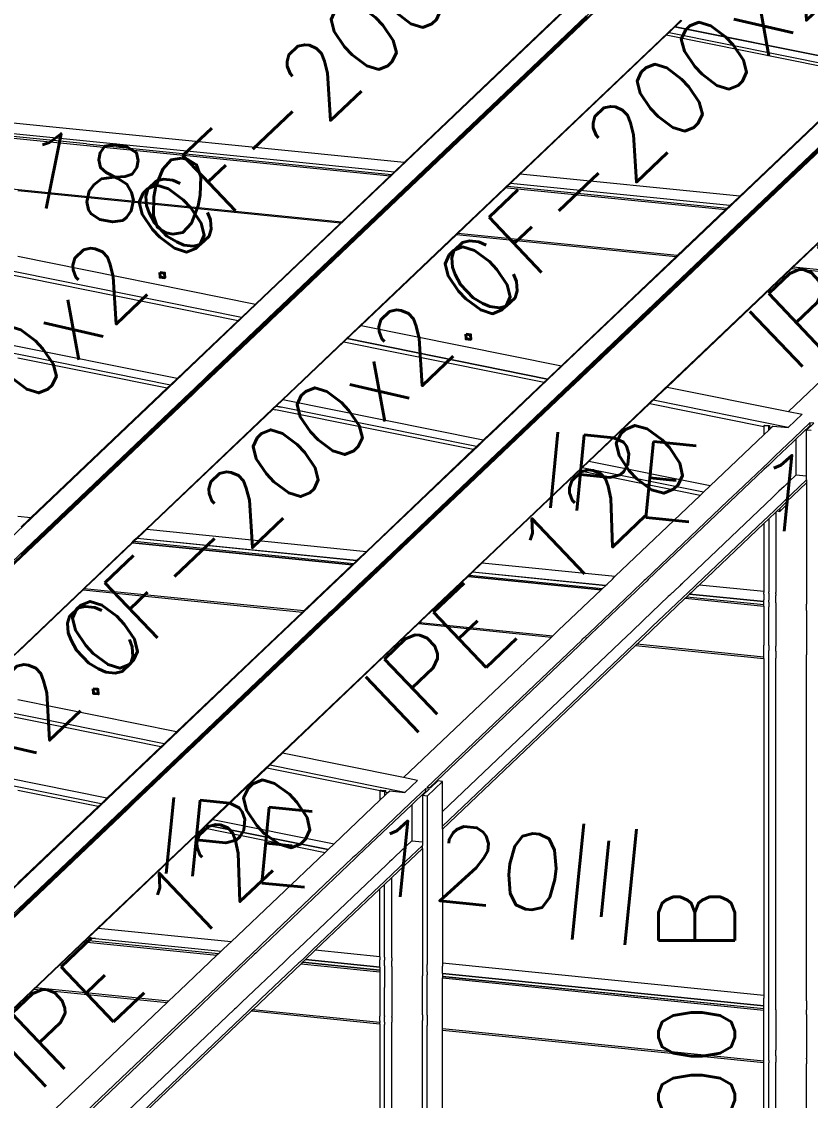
# Model space of a CAD drawing. Header units: millimetres. Extents: x 0 to 42, y 0 to 29.7.
# Drawn here: x 24.878 to 26.464, y 13.043 to 15.212 of the extents above; entities that cross this region are included whole.
import ezdxf
from ezdxf.enums import TextEntityAlignment as Align

# ---------------------------------------------------------------- set-up
doc = ezdxf.new("R2010")
doc.units = ezdxf.units.MM
doc.layers.add('BARRAS_DE_ACERO', color=7, linetype='Continuous', lineweight=9)
doc.layers.add('REFERENCIA_DE_LAS_BARRAS', color=2, linetype='Continuous', lineweight=9)
doc.styles.add('CYPETXT', font='romans__.ttf', dxfattribs={"height": 0.2})

msp = doc.modelspace()

# ---------------------------------------------------------------- linework, layer by layer
at = {"layer": 'BARRAS_DE_ACERO'}
for p, q in [((25.69976, 14.9236), (26.04029, 15.24747)), ((25.34969, 14.64373), (25.96843, 15.23219)), ((26.03009, 15.23303), (25.54831, 14.77482)), ((25.64798, 14.9288), (25.96772, 15.2329)), ((25.25129, 14.49914), (26.01318, 15.22374)), ((26.01616, 15.22213), (25.36967, 14.60728)), ((26.17708, 15.18919), (26.19186, 15.20325)), ((26.20374, 15.21455), (26.19186, 15.20325)), ((26.20488, 15.21432), (26.193, 15.20302)), ((26.19336, 15.20295), (26.20525, 15.21425)), ((25.75321, 14.78606), (26.17708, 15.18919)), ((26.17773, 15.1885), (25.88015, 14.90549)), ((26.17377, 15.18432), (26.17992, 15.19017)), ((26.17773, 15.1885), (26.17956, 15.19024)), ((26.17956, 15.19024), (26.19145, 15.20155)), ((26.17992, 15.19017), (26.19179, 15.20146)), ((26.17992, 15.19017), (26.58269, 15.10905)), ((26.19145, 15.20155), (26.193, 15.20302)), ((26.19179, 15.20146), (26.19182, 15.20148)), ((26.19179, 15.20146), (26.59456, 15.12034)), ((26.19336, 15.20295), (26.19182, 15.20148)), ((26.59458, 15.12036), (26.19182, 15.20148)), ((25.98301, 14.48375), (26.63037, 15.09943)), ((26.63246, 15.09901), (26.01323, 14.51008)), ((26.58383, 15.10822), (26.19591, 14.73927)), ((26.63451, 15.0986), (26.25398, 14.73671)), ((26.29704, 14.83685), (26.58313, 15.10894)), ((26.57654, 15.1032), (26.32201, 14.86113)), ((26.63621, 15.09826), (26.35523, 14.83102)), ((26.42592, 14.7166), (26.79384, 15.06651)), ((24.86112, 14.98703), (25.38415, 14.93451)), ((24.84814, 14.97908), (25.61892, 14.9017)), ((25.00821, 14.96626), (24.86112, 14.98102)), ((25.00821, 14.96626), (25.62187, 14.90465)), ((25.69976, 14.9236), (25.25307, 14.49878)), ((25.49345, 14.78183), (25.64798, 14.9288)), ((25.88015, 14.90549), (25.40442, 14.45303)), ((25.75484, 14.7859), (25.85197, 14.87828)), ((25.85473, 14.878), (26.29345, 14.83397)), ((25.85506, 14.88122), (25.86076, 14.88664)), ((25.85506, 14.88122), (26.29653, 14.8369)), ((24.85123, 14.87664), (25.52177, 14.8093)), ((25.51917, 14.80683), (24.87015, 14.87199)), ((26.32201, 14.86113), (26.30223, 14.84232)), ((24.10654, 14.85405), (25.31328, 14.611)), ((25.94238, 14.49954), (26.29704, 14.83685)), ((26.29345, 14.83397), (26.29653, 14.8369)), ((26.29345, 14.83397), (26.19629, 14.74157)), ((26.52922, 14.81354), (26.42639, 14.71574)), ((25.51917, 14.80683), (25.34803, 14.64406)), ((25.51917, 14.80683), (25.52177, 14.8093)), ((26.42937, 14.71817), (26.52651, 14.81056)), ((25.49345, 14.78183), (25.19094, 14.49413)), ((25.39983, 14.63362), (25.54831, 14.77482)), ((25.40163, 14.45169), (25.75321, 14.78606)), ((24.87015, 14.74031), (25.34803, 14.64406)), ((26.11012, 14.65768), (26.19591, 14.73927)), ((26.25051, 14.7334), (26.16531, 14.65237)), ((26.42574, 14.71643), (26.13983, 14.44452)), ((26.42639, 14.71574), (26.14097, 14.44429)), ((26.42592, 14.7166), (26.42574, 14.71643)), ((26.42677, 14.7157), (26.42937, 14.71817)), ((26.69416, 14.68885), (26.42004, 14.42814)), ((25.19048, 14.49422), (24.31916, 14.66972)), ((25.34969, 14.64373), (25.17227, 14.47499)), ((25.31991, 14.61731), (25.34803, 14.64406)), ((25.937, 14.49303), (26.11012, 14.65768)), ((25.38688, 14.6213), (25.37832, 14.61316)), ((25.38005, 14.61281), (25.40157, 14.63327)), ((25.39983, 14.63362), (25.38688, 14.6213)), ((25.19048, 14.49422), (25.31328, 14.611)), ((25.24229, 14.48379), (25.37171, 14.60687)), ((25.24402, 14.48344), (25.37344, 14.60652)), ((25.25514, 14.49836), (25.36967, 14.60728)), ((25.37528, 14.61027), (25.37171, 14.60687)), ((25.38005, 14.61281), (25.37344, 14.60652)), ((25.37832, 14.61316), (25.37528, 14.61027)), ((25.53252, 14.57448), (25.52589, 14.56817)), ((25.93531, 14.49335), (25.53252, 14.57448)), ((24.7294, 14.57184), (25.17725, 14.48164)), ((25.52589, 14.56817), (25.4031, 14.45139)), ((25.8667, 14.37518), (26.00998, 14.51145)), ((26.00918, 14.50623), (26.01323, 14.51008)), ((25.19048, 14.49422), (25.17725, 14.48164)), ((25.17771, 14.48155), (25.19094, 14.49413)), ((25.22316, 14.47239), (25.25129, 14.49914)), ((25.23983, 14.48618), (25.25307, 14.49878)), ((25.25514, 14.49836), (25.24189, 14.48577)), ((25.93627, 14.49234), (25.82245, 14.38409)), ((26.00918, 14.50623), (25.87056, 14.3744)), ((25.93532, 14.49336), (25.93531, 14.49335)), ((25.93559, 14.49307), (25.93579, 14.49327)), ((25.93579, 14.49327), (25.9358, 14.49327)), ((25.93581, 14.49327), (25.9358, 14.49327)), ((25.93581, 14.49327), (25.94238, 14.49954)), ((25.93627, 14.49234), (25.937, 14.49303)), ((25.21653, 14.46608), (24.84409, 14.11187)), ((25.17106, 14.47523), (24.89138, 14.20923)), ((24.89656, 14.21469), (25.17061, 14.47532)), ((24.89839, 14.21451), (25.17226, 14.47498)), ((25.22169, 14.46893), (24.94316, 14.20404)), ((25.22149, 14.46636), (24.94543, 14.20381)), ((25.17771, 14.48155), (25.17106, 14.47523)), ((25.17227, 14.47499), (25.17226, 14.47498)), ((25.22316, 14.47239), (25.21653, 14.46608)), ((25.22169, 14.46893), (25.23983, 14.48618)), ((25.22906, 14.4712), (25.22242, 14.4649)), ((25.24025, 14.4842), (25.22701, 14.47162)), ((25.22906, 14.4712), (25.24229, 14.48379)), ((25.24025, 14.4842), (25.24189, 14.48577)), ((25.92868, 14.48705), (25.82077, 14.38442)), ((25.85944, 14.35949), (25.98221, 14.47626)), ((25.86847, 14.37482), (25.98301, 14.48375)), ((26.17608, 14.47728), (26.14795, 14.45053)), ((25.22242, 14.4649), (24.94767, 14.20359)), ((24.95524, 14.2088), (25.22342, 14.46385)), ((25.38234, 14.43334), (25.40163, 14.45169)), ((25.40277, 14.45146), (25.38953, 14.43887)), ((25.40277, 14.45146), (25.40442, 14.45303)), ((25.80588, 14.37026), (25.4031, 14.45139)), ((25.80589, 14.37027), (25.4031, 14.45139)), ((26.13983, 14.44452), (26.01704, 14.32774)), ((26.14097, 14.44429), (26.01818, 14.32751)), ((26.14132, 14.44422), (26.01853, 14.32744)), ((26.14795, 14.45053), (26.14132, 14.44422)), ((26.14132, 14.44422), (26.37073, 14.39801)), ((25.38234, 14.43334), (25.12801, 14.19145)), ((25.38253, 14.43222), (25.12924, 14.19133)), ((25.38309, 14.43235), (25.12963, 14.19129)), ((25.38953, 14.43887), (25.38253, 14.43222)), ((25.38325, 14.43251), (25.38309, 14.43235)), ((25.78602, 14.35137), (25.38839, 14.43146)), ((25.79264, 14.35767), (25.38987, 14.4388)), ((25.79265, 14.35768), (25.39984, 14.4368)), ((26.41967, 14.3958), (26.44779, 14.42255)), ((26.42004, 14.42814), (26.44779, 14.42255)), ((26.46324, 14.40523), (26.43094, 14.3745)), ((26.45632, 14.39066), (26.47085, 14.40447)), ((25.82245, 14.38409), (25.80921, 14.3715)), ((26.37073, 14.38124), (26.2625, 14.2783)), ((26.37212, 14.40057), (26.37073, 14.39925)), ((26.37073, 14.39925), (26.37073, 14.39801)), ((26.38024, 14.3983), (26.37073, 14.39925)), ((26.37073, 14.39801), (26.37073, 14.38124)), ((26.38024, 14.39029), (26.37073, 14.38124)), ((26.37212, 14.40057), (26.38163, 14.39962)), ((26.38163, 14.39962), (26.38024, 14.3983)), ((26.38024, 14.39029), (26.38024, 14.3983)), ((26.38024, 14.39029), (26.38528, 14.39508)), ((26.38163, 14.39962), (26.38163, 14.39582)), ((26.38163, 14.39582), (26.38528, 14.39508)), ((26.38925, 14.39886), (26.38528, 14.39508)), ((26.46324, 14.39924), (26.4349, 14.37229)), ((26.46583, 14.38971), (26.45632, 14.39066)), ((26.45632, 14.2978), (26.45632, 14.39066)), ((25.85523, 14.36223), (25.62337, 14.14171)), ((25.79264, 14.35767), (25.78602, 14.35137)), ((25.79291, 14.35739), (25.78648, 14.35128)), ((25.79432, 14.35734), (25.7877, 14.35103)), ((25.79265, 14.35768), (25.79264, 14.35767)), ((25.79265, 14.35768), (25.80588, 14.37026)), ((25.79321, 14.35768), (25.80635, 14.37017)), ((25.79432, 14.35734), (25.80756, 14.36993)), ((25.80589, 14.37027), (25.80588, 14.37026)), ((25.80636, 14.37018), (25.80635, 14.37017)), ((25.80636, 14.37018), (25.808, 14.37174)), ((25.80756, 14.36993), (25.80921, 14.3715)), ((25.85568, 14.36025), (25.84314, 14.34833)), ((25.85944, 14.35949), (25.84547, 14.34621)), ((25.85772, 14.35984), (25.85199, 14.35439)), ((25.86847, 14.37482), (25.85523, 14.36223)), ((25.85568, 14.36025), (25.85732, 14.36181)), ((25.87056, 14.3744), (25.85732, 14.36181)), ((25.85772, 14.35984), (25.85936, 14.3614)), ((25.87259, 14.37399), (25.85936, 14.3614)), ((26.39352, 14.33892), (26.43094, 14.3745)), ((26.39476, 14.33411), (26.42863, 14.36633)), ((26.42864, 14.36634), (26.42863, 14.36633)), ((26.42932, 14.36699), (26.42864, 14.36634)), ((26.42932, 14.36699), (26.4349, 14.37229)), ((26.4349, 14.37229), (26.4349, 14.29995)), ((25.78602, 14.35137), (25.5711, 14.14696)), ((25.78648, 14.35128), (25.5716, 14.14691)), ((25.57293, 14.14678), (25.7877, 14.35103)), ((25.83303, 14.34316), (25.62142, 14.14191)), ((25.62977, 14.14107), (25.84547, 14.34621)), ((25.84314, 14.34833), (25.84235, 14.34758)), ((25.84447, 14.34724), (25.85195, 14.35435)), ((25.85199, 14.35439), (25.85195, 14.35435)), ((25.80253, 14.12372), (26.00381, 14.31515)), ((26.00494, 14.31492), (25.80377, 14.1236)), ((26.00529, 14.31485), (25.99866, 14.30854)), ((26.00494, 14.31492), (26.01818, 14.32751)), ((26.01853, 14.32744), (26.00529, 14.31485)), ((26.24926, 14.26571), (26.00529, 14.31485)), ((26.2625, 14.2783), (26.01853, 14.32744)), ((26.38024, 14.3263), (26.31801, 14.26712)), ((26.38024, 14.3203), (26.37073, 14.31126)), ((26.38024, 14.3203), (26.39476, 14.33411)), ((26.13811, 14.09003), (26.37073, 14.31126)), ((26.42208, 14.28776), (26.4349, 14.29995)), ((26.45632, 14.2978), (26.4349, 14.29995)), ((26.45632, 14.29051), (26.45632, 14.2978)), ((26.2625, 14.2783), (26.24926, 14.26571)), ((26.41114, 14.27735), (26.40087, 14.26758)), ((26.42208, 14.28776), (26.41114, 14.27735)), ((26.45632, 14.28453), (26.41629, 14.24645)), ((26.45632, 14.29051), (26.42674, 14.26237)), ((26.45632, 14.29051), (26.45632, 14.28453)), ((26.38763, 14.25499), (26.20691, 14.08312)), ((26.24263, 14.25941), (26.24926, 14.26571)), ((26.29814, 14.24823), (26.31801, 14.26712)), ((26.39117, 14.25835), (26.38763, 14.25499)), ((26.39476, 14.26177), (26.39117, 14.25835)), ((26.39234, 14.22965), (26.42674, 14.26237)), ((26.39476, 14.26177), (26.40087, 14.26758)), ((26.1324, 14.0906), (26.29814, 14.24823)), ((26.40247, 14.22721), (26.4156, 14.2397)), ((26.40315, 14.23396), (26.41629, 14.24645)), ((26.41629, 14.24645), (26.4156, 14.2397)), ((24.87015, 14.21734), (24.89656, 14.21469)), ((24.87685, 14.19594), (24.89087, 14.20928)), ((24.89138, 14.20923), (24.87846, 14.19695)), ((24.89839, 14.21451), (24.88214, 14.19905)), ((24.89087, 14.20928), (24.89656, 14.21469)), ((24.95524, 14.2088), (24.92667, 14.18163)), ((26.37073, 14.20911), (26.23527, 14.08027)), ((26.38024, 14.21217), (26.39476, 14.22598)), ((26.39476, 14.22598), (26.39476, 14.06426)), ((24.78591, 14.10755), (24.88214, 14.19905)), ((24.94316, 14.20404), (24.87669, 14.14082)), ((24.87724, 14.19579), (24.87846, 14.19695)), ((24.92366, 14.18311), (24.94543, 14.20381)), ((24.93527, 14.1918), (24.92483, 14.18187)), ((24.93527, 14.1918), (24.94767, 14.20359)), ((25.12356, 14.18593), (25.10953, 14.17258)), ((25.12395, 14.18589), (25.10992, 14.17254)), ((25.12233, 14.18605), (25.12801, 14.19145)), ((25.12356, 14.18593), (25.12924, 14.19133)), ((25.12395, 14.18589), (25.12963, 14.19129)), ((25.12963, 14.19129), (25.5711, 14.14696)), ((26.24095, 14.0797), (26.37073, 14.20313)), ((26.37073, 14.20313), (26.37073, 14.06667)), ((24.92667, 14.18163), (24.85243, 14.11103)), ((24.92366, 14.18311), (24.87788, 14.13957)), ((24.92483, 14.18187), (24.87905, 14.13833)), ((25.10106, 14.16413), (25.02683, 14.09352)), ((25.10068, 14.16416), (25.07893, 14.14348)), ((25.10073, 14.16421), (25.10068, 14.16416)), ((25.10223, 14.16563), (25.10073, 14.16421)), ((25.10416, 14.16707), (25.10111, 14.16417)), ((25.54258, 14.11984), (25.10111, 14.16417)), ((25.10351, 14.16684), (25.10248, 14.16586)), ((25.10351, 14.16684), (25.10359, 14.16692)), ((25.1036, 14.16693), (25.10359, 14.16692)), ((25.10361, 14.16694), (25.1036, 14.16693)), ((25.10361, 14.16694), (25.10362, 14.16695)), ((25.10362, 14.16695), (25.10363, 14.16696)), ((25.10363, 14.16696), (25.10368, 14.16701)), ((25.10369, 14.16702), (25.10368, 14.16701)), ((25.10369, 14.16702), (25.10377, 14.1671)), ((25.1045, 14.16779), (25.10415, 14.16745)), ((25.1045, 14.16779), (25.10521, 14.16846)), ((25.10521, 14.16846), (25.10953, 14.17258)), ((25.10986, 14.17249), (25.10992, 14.17254)), ((25.55138, 14.12821), (25.10992, 14.17254)), ((25.01542, 14.08437), (25.07801, 14.1439)), ((25.06688, 14.13202), (25.07893, 14.14348)), ((25.62788, 14.14126), (25.51935, 14.03804)), ((25.55138, 14.12821), (25.56542, 14.14156)), ((25.62142, 14.14191), (25.55417, 14.07795)), ((25.55478, 14.12952), (25.57293, 14.14678)), ((25.5716, 14.14691), (25.55574, 14.13183)), ((25.62566, 14.14148), (25.55644, 14.07565)), ((25.56542, 14.14156), (25.5711, 14.14696)), ((24.8483, 14.11144), (24.87787, 14.13956)), ((24.85055, 14.11122), (24.87905, 14.13833)), ((24.87787, 14.13956), (24.87788, 14.13957)), ((25.01605, 14.08368), (25.06688, 14.13202)), ((25.46828, 14.04919), (25.54254, 14.1198)), ((25.55478, 14.12952), (25.4701, 14.04899)), ((25.53709, 14.11409), (25.54304, 14.11975)), ((25.54254, 14.1198), (25.54258, 14.11984)), ((25.54258, 14.11984), (25.54563, 14.12274)), ((25.55183, 14.12811), (25.54304, 14.11975)), ((25.55133, 14.12816), (25.55138, 14.12821)), ((25.55183, 14.12811), (25.55574, 14.13183)), ((25.80253, 14.12372), (25.79686, 14.11832)), ((25.80377, 14.1236), (25.79809, 14.1182)), ((25.80416, 14.12356), (25.79848, 14.11816)), ((25.53709, 14.11409), (25.46942, 14.04974)), ((25.77403, 14.0966), (25.78628, 14.10826)), ((25.77844, 14.09954), (25.77523, 14.09648)), ((25.77844, 14.09954), (25.78401, 14.10481)), ((25.77869, 14.09934), (26.04609, 14.07249)), ((25.78405, 14.10485), (25.78401, 14.10481)), ((25.78751, 14.10814), (25.78405, 14.10485)), ((25.78445, 14.10481), (25.78439, 14.10476)), ((25.78445, 14.10481), (25.78791, 14.1081)), ((26.05183, 14.07796), (25.78445, 14.10481)), ((25.79686, 14.11832), (25.78628, 14.10826)), ((25.79011, 14.11061), (25.78751, 14.10814)), ((25.79848, 14.11816), (25.78791, 14.1081)), ((25.79011, 14.11061), (25.79809, 14.1182)), ((25.00229, 14.07188), (25.00602, 14.07543)), ((25.00602, 14.07543), (25.01542, 14.08437)), ((25.01586, 14.08349), (25.00667, 14.07475)), ((25.00705, 14.07471), (25.01623, 14.08344)), ((25.01605, 14.08368), (25.01586, 14.08349)), ((25.01623, 14.08344), (25.02683, 14.09352)), ((25.51863, 14.04414), (25.55417, 14.07795)), ((25.77403, 14.0966), (25.69972, 14.02594)), ((25.77523, 14.09648), (25.70093, 14.02582)), ((25.7756, 14.0964), (25.70135, 14.02578)), ((25.7756, 14.0964), (25.77564, 14.09644)), ((26.043, 14.06955), (25.7756, 14.0964)), ((26.05178, 14.07791), (26.04609, 14.07249)), ((26.05178, 14.07791), (26.05183, 14.07796)), ((26.05183, 14.07796), (26.05529, 14.08125)), ((26.06587, 14.09131), (26.05529, 14.08125)), ((26.06587, 14.09131), (26.06895, 14.09424)), ((26.06895, 14.09424), (26.07155, 14.09671)), ((26.12673, 14.0852), (26.10694, 14.06638)), ((26.13551, 14.08756), (26.11839, 14.07128)), ((26.12673, 14.0852), (26.12981, 14.08813)), ((26.1324, 14.0906), (26.12981, 14.08813)), ((26.13811, 14.09003), (26.13551, 14.08756)), ((26.20431, 14.08065), (26.20691, 14.08312)), ((26.23527, 14.08027), (26.23267, 14.0778)), ((26.23836, 14.07723), (26.23528, 14.0743)), ((26.23836, 14.07723), (26.24095, 14.0797)), ((24.75992, 13.84138), (25.00229, 14.07188)), ((24.78281, 13.86183), (25.00667, 14.07475)), ((24.87015, 13.94451), (25.00135, 14.06929)), ((25.0039, 14.07172), (25.00135, 14.06929)), ((25.00135, 14.06929), (25.44281, 14.02496)), ((26.03353, 13.99057), (26.10391, 14.0575)), ((26.10959, 14.06291), (26.10391, 14.0575)), ((26.11264, 14.06581), (26.10959, 14.06291)), ((26.11264, 14.06581), (26.11839, 14.07128)), ((26.12831, 14.00836), (26.1784, 14.056)), ((26.18145, 14.0589), (26.1784, 14.056)), ((26.18146, 14.05891), (26.18145, 14.0589)), ((26.1815, 14.05894), (26.18146, 14.05891)), ((26.1815, 14.05894), (26.18185, 14.05927)), ((26.18185, 14.05927), (26.18633, 14.06354)), ((26.1872, 14.06437), (26.18633, 14.06354)), ((26.20982, 14.05605), (26.20677, 14.05315)), ((26.21243, 14.05258), (26.21548, 14.05548)), ((26.21548, 14.05548), (26.22118, 14.0609)), ((26.21548, 14.05548), (26.37073, 14.03989)), ((26.22124, 14.06095), (26.22118, 14.0609)), ((26.2247, 14.06424), (26.22124, 14.06095)), ((26.23528, 14.0743), (26.2247, 14.06424)), ((26.37073, 14.0607), (26.37073, 14.06394)), ((26.37073, 14.0607), (26.37073, 14.04958)), ((26.38024, 14.06299), (26.38024, 14.06572)), ((26.38024, 14.06299), (26.38024, 14.05975)), ((26.38024, 14.05975), (26.38024, 14.04862)), ((26.39476, 14.06153), (26.39476, 14.06426)), ((26.39476, 14.06153), (26.39476, 14.05829)), ((26.39476, 14.04347), (26.39476, 14.05829)), ((26.45632, 14.05535), (26.45632, 14.05211)), ((25.4701, 14.04899), (25.34031, 13.92555)), ((25.39003, 13.9174), (25.51225, 14.03363)), ((25.44537, 14.0274), (25.46828, 14.04919)), ((25.44901, 14.03033), (25.46942, 14.04974)), ((25.49767, 14.02215), (25.51105, 14.03488)), ((25.51863, 14.04414), (25.50805, 14.03408)), ((25.52056, 14.04393), (25.51105, 14.03488)), ((25.51227, 14.03365), (25.51225, 14.03363)), ((25.51995, 14.04095), (25.51227, 14.03365)), ((25.51267, 14.03168), (25.51449, 14.03342)), ((25.51549, 14.03239), (25.51379, 14.03077)), ((25.51935, 14.03804), (25.51451, 14.03343)), ((25.52695, 14.04329), (25.51549, 14.03239)), ((25.52283, 14.04369), (25.51995, 14.04095)), ((26.21239, 14.05254), (26.12756, 13.97186)), ((26.14618, 13.99553), (26.20677, 14.05315)), ((26.21239, 14.05254), (26.21243, 14.05258)), ((26.21239, 14.05254), (26.37073, 14.03664)), ((26.37073, 14.04588), (26.37073, 14.04594)), ((26.37073, 14.03664), (26.37073, 14.03668)), ((26.37073, 14.03664), (26.37073, 13.95856)), ((26.38024, 14.04493), (26.38024, 14.03569)), ((26.39476, 14.03423), (26.39476, 13.95614)), ((26.45632, 14.05211), (26.45632, 14.04098)), ((26.45632, 14.03734), (26.45632, 14.04098)), ((26.45632, 14.03729), (26.45632, 14.03734)), ((26.45632, 14.02809), (26.45632, 14.03729)), ((25.18952, 13.78406), (25.44281, 14.02496)), ((25.49572, 14.02235), (25.23544, 13.77481)), ((25.33946, 13.92614), (25.44901, 14.03033)), ((25.49767, 14.02215), (25.38802, 13.91788)), ((25.3912, 13.91616), (25.5053, 14.02468)), ((25.39219, 13.91512), (25.50719, 14.02449)), ((25.5053, 14.02468), (25.51267, 14.03168)), ((25.50719, 14.02449), (25.51379, 14.03077)), ((25.67682, 14.00416), (25.69972, 14.02594)), ((25.69077, 14.01572), (25.68158, 14.00698)), ((25.70135, 14.02578), (25.69077, 14.01572)), ((26.45632, 14.02805), (26.45632, 14.02809)), ((25.38907, 13.7305), (25.67682, 14.00416)), ((25.68132, 14.00716), (25.40141, 13.74095)), ((25.40214, 13.74122), (25.67588, 14.00156)), ((25.67845, 14.004), (25.67588, 14.00156)), ((25.67588, 14.00156), (25.94327, 13.97471)), ((25.94584, 13.97715), (25.95816, 13.98887)), ((25.95816, 13.98887), (25.96874, 13.99893)), ((26.03353, 13.99057), (26.02471, 13.98219)), ((26.12831, 14.00836), (26.1041, 13.98534)), ((26.13604, 13.98589), (26.14618, 13.99553)), ((25.6461, 13.69208), (25.94327, 13.97471)), ((26.00412, 13.9686), (25.69255, 13.67227)), ((25.94584, 13.97715), (25.94327, 13.97471)), ((26.01901, 13.98276), (26.00982, 13.97402)), ((26.02471, 13.98219), (26.01552, 13.97345)), ((26.08434, 13.96654), (26.09353, 13.97528)), ((26.09353, 13.97528), (26.09354, 13.97529)), ((26.0949, 13.97659), (26.09354, 13.97529)), ((26.10409, 13.98533), (26.0949, 13.97659)), ((26.10409, 13.98533), (26.1041, 13.98534)), ((26.12035, 13.97097), (26.11269, 13.96369)), ((26.11837, 13.96312), (26.12756, 13.97186)), ((26.12035, 13.97097), (26.12188, 13.97243)), ((26.12189, 13.97244), (26.12188, 13.97243)), ((26.12325, 13.97374), (26.12189, 13.97244)), ((26.12325, 13.97374), (26.13245, 13.98248)), ((26.13245, 13.98248), (26.13246, 13.98249)), ((26.13604, 13.98589), (26.13246, 13.98249)), ((25.72419, 13.62402), (26.08121, 13.96356)), ((25.72419, 13.59422), (26.10699, 13.95827)), ((26.11267, 13.9577), (25.72419, 13.58823)), ((26.08434, 13.96654), (26.08121, 13.96356)), ((26.10956, 13.96071), (26.10699, 13.95827)), ((26.11524, 13.96014), (26.11267, 13.9577)), ((26.11267, 13.9577), (26.37073, 13.93179)), ((26.11837, 13.96312), (26.11834, 13.96309)), ((26.37073, 13.95855), (26.37073, 13.95856)), ((26.37073, 13.93449), (26.37073, 13.95855)), ((26.38024, 13.9576), (26.38024, 13.94794)), ((26.38024, 13.93683), (26.38024, 13.94794)), ((26.39476, 13.94648), (26.39476, 13.95614)), ((25.33946, 13.92614), (25.16442, 13.75968)), ((25.16513, 13.75894), (25.34031, 13.92555)), ((26.37073, 13.93179), (26.37073, 13.25438)), ((26.38024, 13.9368), (26.38024, 13.93683)), ((26.38024, 13.93551), (26.38024, 13.9368)), ((26.38024, 13.93354), (26.38024, 13.93551)), ((26.38024, 13.93084), (26.38024, 13.93354)), ((26.38024, 13.25343), (26.38024, 13.93084)), ((26.39476, 13.92938), (26.39476, 13.93208)), ((26.39476, 13.25197), (26.39476, 13.92938)), ((26.45632, 13.92919), (26.45632, 13.93886)), ((26.45632, 13.92916), (26.45632, 13.92919)), ((26.45632, 13.9259), (26.45632, 13.92916)), ((26.45632, 13.9232), (26.45632, 13.9259)), ((25.38802, 13.91788), (25.23721, 13.77445)), ((25.23928, 13.77403), (25.39003, 13.9174)), ((25.39118, 13.91616), (25.24131, 13.77362)), ((25.39219, 13.91512), (25.24304, 13.77327)), ((25.39118, 13.91616), (25.3912, 13.91616)), ((25.16419, 13.75996), (24.7614, 13.84109)), ((25.18952, 13.78406), (24.87015, 13.84839)), ((25.15804, 13.75411), (24.75993, 13.8343)), ((24.82343, 13.38297), (25.23544, 13.77481)), ((25.18952, 13.78406), (25.16419, 13.75996)), ((25.21185, 13.75033), (25.23721, 13.77445)), ((25.21392, 13.74991), (25.23928, 13.77403)), ((25.21595, 13.7495), (25.24131, 13.77362)), ((25.24304, 13.77327), (25.22346, 13.75465)), ((24.77359, 13.38797), (25.15848, 13.75403)), ((25.16513, 13.75894), (24.83306, 13.44312)), ((25.21185, 13.75033), (24.87282, 13.42789)), ((25.15804, 13.75411), (25.0495, 13.65088)), ((25.15804, 13.75411), (25.16419, 13.75996)), ((25.15848, 13.75403), (25.16442, 13.75968)), ((25.22346, 13.75465), (25.21768, 13.74915)), ((25.0902, 13.62989), (25.21595, 13.7495)), ((25.21768, 13.74915), (25.10301, 13.6401)), ((25.3768, 13.71712), (25.40214, 13.74122)), ((25.38108, 13.7229), (25.38907, 13.7305)), ((25.40141, 13.74095), (25.3822, 13.72267)), ((25.6461, 13.69208), (25.40214, 13.74122)), ((25.03759, 13.63956), (24.63481, 13.72069)), ((25.26064, 13.60836), (25.36916, 13.71157)), ((25.26177, 13.60813), (25.37029, 13.71134)), ((25.26213, 13.60806), (25.37065, 13.71127)), ((25.36916, 13.71157), (25.3744, 13.71656)), ((25.37029, 13.71134), (25.37644, 13.71719)), ((25.37065, 13.71127), (25.3768, 13.71712)), ((25.37644, 13.71719), (25.3822, 13.72267)), ((25.67386, 13.68649), (25.6461, 13.69208)), ((25.64852, 13.66239), (25.67386, 13.68649)), ((25.60738, 13.6636), (25.59819, 13.66452)), ((25.59819, 13.66452), (25.59819, 13.64651)), ((25.60097, 13.66716), (25.599, 13.66529)), ((25.60097, 13.66716), (25.61049, 13.66621)), ((25.6077, 13.66357), (25.60738, 13.6636)), ((25.61048, 13.6662), (25.6077, 13.66357)), ((25.61048, 13.6662), (25.61049, 13.66621)), ((25.61048, 13.66298), (25.61048, 13.6662)), ((25.69069, 13.6705), (25.6591, 13.64046)), ((25.66236, 13.63757), (25.6907, 13.66452)), ((25.68378, 13.65593), (25.69831, 13.66974)), ((25.69069, 13.6705), (25.69831, 13.66974)), ((25.6907, 13.66452), (25.69069, 13.6705)), ((25.69825, 13.6717), (25.69255, 13.67227)), ((25.72419, 13.68436), (25.69329, 13.65497)), ((25.72419, 13.62402), (25.72419, 13.68436)), ((25.0495, 13.65088), (25.03759, 13.63956)), ((25.59819, 13.64651), (25.6077, 13.65556)), ((25.61462, 13.66215), (25.6077, 13.65556)), ((25.68378, 13.65593), (25.68378, 13.56307)), ((25.69329, 13.65497), (25.68378, 13.65593)), ((25.69329, 13.65497), (25.69329, 13.3224)), ((25.09119, 13.62885), (24.6669, 13.22532)), ((25.0894, 13.62913), (24.82681, 13.37938)), ((24.82762, 13.38251), (25.08903, 13.63113)), ((25.03759, 13.63956), (25.03145, 13.63373)), ((25.0902, 13.62989), (25.0894, 13.62913)), ((25.09119, 13.62885), (25.10229, 13.63941)), ((25.10229, 13.63941), (25.10301, 13.6401)), ((25.5497, 13.53642), (25.6591, 13.64046)), ((25.56681, 13.54669), (25.66236, 13.63757)), ((25.66236, 13.63757), (25.66236, 13.56522)), ((25.72419, 13.59422), (25.72419, 13.62402)), ((25.2426, 13.5912), (25.26064, 13.60836)), ((25.24987, 13.59681), (25.26177, 13.60813)), ((25.26213, 13.60806), (25.50609, 13.55892)), ((25.24987, 13.59681), (25.01144, 13.37005)), ((25.03161, 13.38883), (25.24408, 13.5909)), ((25.25022, 13.59673), (25.24408, 13.5909)), ((25.24408, 13.5909), (25.48805, 13.54177)), ((25.25022, 13.59673), (25.25023, 13.59674)), ((25.49418, 13.5476), (25.25022, 13.59673)), ((25.72419, 13.58823), (25.72419, 13.59422)), ((25.72419, 13.58823), (25.72419, 13.3193)), ((25.62959, 13.53405), (25.66236, 13.56522)), ((25.68378, 13.55579), (25.6386, 13.51282)), ((25.66236, 13.56522), (25.68378, 13.56307)), ((25.68378, 13.56307), (25.68378, 13.55579)), ((25.68378, 13.5498), (25.68378, 13.55579)), ((25.48805, 13.54177), (25.49418, 13.5476)), ((25.5497, 13.53642), (25.54357, 13.53059)), ((25.5549, 13.53537), (25.54877, 13.52954)), ((25.5549, 13.53537), (25.56681, 13.54669)), ((25.62222, 13.49125), (25.68378, 13.5498)), ((25.62959, 13.53405), (25.62636, 13.53098)), ((25.68378, 13.5498), (25.68378, 13.32335)), ((25.35986, 13.35587), (25.54357, 13.53059)), ((25.36556, 13.3553), (25.54877, 13.52954)), ((25.61155, 13.5169), (25.59819, 13.50419)), ((25.61155, 13.5169), (25.6169, 13.52198)), ((25.61768, 13.52273), (25.6169, 13.52198)), ((25.62222, 13.52704), (25.61768, 13.52273)), ((25.59819, 13.50419), (25.43437, 13.34839)), ((25.62407, 13.499), (25.60611, 13.48192)), ((25.6077, 13.47744), (25.62222, 13.49125)), ((25.62222, 13.32953), (25.62222, 13.49125)), ((25.59819, 13.47439), (25.46272, 13.34554)), ((25.59819, 13.4684), (25.46841, 13.34497)), ((25.59819, 13.47439), (25.60611, 13.48192)), ((25.59819, 13.4684), (25.6077, 13.47744)), ((25.59819, 13.33194), (25.59819, 13.4684)), ((25.6077, 13.33099), (25.6077, 13.47744)), ((25.03, 13.38899), (25.01025, 13.37021)), ((25.02998, 13.38899), (25.01025, 13.37021)), ((25.03161, 13.38883), (25.01185, 13.37003)), ((25.03, 13.38899), (25.02998, 13.38899)), ((25.299, 13.36198), (25.03161, 13.38883)), ((24.67309, 13.04956), (25.01025, 13.37021)), ((25.01144, 13.37005), (24.74694, 13.1185)), ((24.90593, 13.26929), (25.00306, 13.36167)), ((25.27352, 13.33775), (25.00612, 13.36458)), ((25.02663, 13.36854), (25.27922, 13.34317)), ((25.25702, 13.25806), (25.35415, 13.35044)), ((25.3493, 13.33984), (25.3458, 13.33651)), ((25.3493, 13.33984), (25.35985, 13.34987)), ((25.35986, 13.35587), (25.35415, 13.35044)), ((25.36556, 13.3553), (25.35985, 13.34987)), ((25.41462, 13.3296), (25.42866, 13.34296)), ((25.42866, 13.34296), (25.43437, 13.34839)), ((25.44646, 13.33008), (25.45701, 13.34011)), ((25.45216, 13.32951), (25.46271, 13.33954)), ((25.46272, 13.34554), (25.45701, 13.34011)), ((25.46841, 13.34497), (25.46271, 13.33954)), ((25.59819, 13.33194), (25.46841, 13.34497)), ((25.26001, 13.25492), (25.3458, 13.33651)), ((25.27352, 13.33775), (25.27355, 13.33778)), ((25.32098, 13.24055), (25.40583, 13.32124)), ((25.43986, 13.31782), (25.34271, 13.22543)), ((25.35987, 13.24773), (25.43543, 13.31959)), ((25.40583, 13.32124), (25.40889, 13.32416)), ((25.40889, 13.32416), (25.40893, 13.32419)), ((25.40893, 13.32419), (25.41338, 13.32842)), ((25.4146, 13.32958), (25.41338, 13.32842)), ((25.41462, 13.3296), (25.4146, 13.32958)), ((25.43724, 13.32131), (25.43543, 13.31959)), ((25.44646, 13.33008), (25.43724, 13.32131)), ((25.44293, 13.32074), (25.43986, 13.31782)), ((25.43986, 13.31782), (25.59819, 13.30192)), ((25.44296, 13.32077), (25.44293, 13.32074)), ((25.44293, 13.32074), (25.59819, 13.30515)), ((25.44296, 13.32077), (25.44863, 13.32616)), ((25.59819, 13.30518), (25.44296, 13.32077)), ((25.44865, 13.32618), (25.44863, 13.32616)), ((25.44863, 13.32616), (25.59819, 13.31114)), ((25.44865, 13.32618), (25.45216, 13.32951)), ((25.59819, 13.33194), (25.59819, 13.32594)), ((25.6077, 13.33099), (25.6077, 13.32499)), ((25.6077, 13.31604), (25.6077, 13.32499)), ((25.62222, 13.32953), (25.62222, 13.32353)), ((25.62222, 13.31244), (25.62222, 13.32353)), ((25.68378, 13.32335), (25.68378, 13.31735)), ((25.68378, 13.31735), (25.68378, 13.30626)), ((25.69329, 13.3224), (25.69329, 13.3164)), ((25.69329, 13.3053), (25.69329, 13.3164)), ((25.72419, 13.3193), (25.72419, 13.3133)), ((26.37073, 13.25438), (25.72419, 13.3193)), ((25.59819, 13.31114), (25.59819, 13.30518)), ((25.59819, 13.30518), (25.59819, 13.30515)), ((25.6077, 13.3139), (25.6077, 13.31604)), ((25.6077, 13.3139), (25.6077, 13.31022)), ((25.6077, 13.31022), (25.6077, 13.31019)), ((25.6077, 13.31019), (25.6077, 13.27005)), ((25.62222, 13.31244), (25.62222, 13.29951)), ((25.62222, 13.29951), (25.62222, 13.2214)), ((25.68378, 13.30626), (25.68378, 13.30258)), ((25.68378, 13.30258), (25.68378, 13.30255)), ((25.68378, 13.30255), (25.68378, 13.29333)), ((25.69329, 13.30163), (25.69329, 13.3053)), ((25.69329, 13.3016), (25.69329, 13.30163)), ((25.69329, 13.3016), (25.69329, 13.29564)), ((25.69329, 13.29561), (25.69329, 13.29564)), ((25.69329, 13.21426), (25.69329, 13.29561)), ((25.72419, 13.29853), (25.72419, 13.3133)), ((26.37073, 13.23361), (25.72419, 13.29853)), ((25.68378, 13.21521), (25.68378, 13.29333)), ((25.72419, 13.29254), (25.72419, 13.29251)), ((25.72419, 13.21116), (25.72419, 13.28928)), ((24.90331, 13.2668), (24.87015, 13.23526)), ((24.90592, 13.26928), (24.90593, 13.26929)), ((25.17331, 13.24244), (24.90593, 13.26929)), ((25.17331, 13.24244), (25.19617, 13.26418)), ((25.25702, 13.25806), (25.23155, 13.23384)), ((25.26001, 13.25492), (25.23725, 13.23327)), ((25.6077, 13.2132), (25.6077, 13.27005)), ((26.37073, 13.25438), (26.37073, 13.24838)), ((26.38024, 13.24743), (26.38024, 13.25343)), ((26.39476, 13.246), (26.39476, 13.25197)), ((25.17069, 13.23995), (24.91851, 13.00011)), ((24.96636, 12.98162), (25.23155, 13.23384)), ((24.97206, 12.98105), (25.23725, 13.23327)), ((25.17331, 13.24244), (25.17069, 13.23995)), ((25.31177, 13.23179), (25.30868, 13.22885)), ((25.32095, 13.24052), (25.31177, 13.23179)), ((25.32098, 13.24055), (25.32095, 13.24052)), ((25.35987, 13.24773), (25.33441, 13.22351)), ((26.37073, 13.23728), (26.37073, 13.24838)), ((26.37073, 13.23361), (26.37073, 13.23728)), ((26.37073, 13.23358), (26.37073, 13.23361)), ((26.38024, 13.24072), (26.38024, 13.24743)), ((26.38024, 13.23632), (26.38024, 13.24072)), ((26.38024, 13.19249), (26.38024, 13.23632)), ((26.39476, 13.22521), (26.39476, 13.246)), ((26.45632, 13.24305), (26.45632, 13.23982)), ((26.45632, 13.23982), (26.45632, 13.23979)), ((24.998, 12.93337), (25.30606, 13.22636)), ((25.33441, 13.22351), (24.998, 12.90358)), ((24.998, 12.89759), (25.34009, 13.22294)), ((25.30868, 13.22885), (25.30606, 13.22636)), ((25.34271, 13.22543), (25.34009, 13.22294)), ((25.34009, 13.22294), (25.59819, 13.19703)), ((25.59819, 13.22381), (25.59819, 13.21268)), ((25.59819, 13.20303), (25.59819, 13.21268)), ((25.6077, 13.2132), (25.6077, 13.21176)), ((25.6077, 13.21173), (25.6077, 13.21176)), ((25.6077, 13.20208), (25.6077, 13.21173)), ((25.62222, 13.22139), (25.62222, 13.2214)), ((25.62222, 13.22139), (25.62222, 13.21174)), ((25.62222, 13.21027), (25.62222, 13.21174)), ((25.62222, 13.21027), (25.62222, 13.20062)), ((25.69329, 13.21426), (25.69329, 13.20316)), ((25.72419, 13.18714), (25.72419, 13.21116)), ((26.37073, 13.22759), (26.37073, 13.22762)), ((26.37073, 13.14625), (26.37073, 13.22436)), ((26.39476, 13.22521), (26.39476, 13.14384)), ((26.45632, 13.219), (26.45632, 13.22499)), ((26.45632, 13.21577), (26.45632, 13.219)), ((26.45632, 13.21577), (26.45632, 13.13766)), ((25.59819, 13.20303), (25.59819, 13.19978)), ((25.59819, 13.19703), (25.59819, 12.51963)), ((25.6077, 13.20079), (25.6077, 13.20208)), ((25.6077, 13.20079), (25.6077, 13.19608)), ((25.6077, 12.51868), (25.6077, 13.19608)), ((25.62222, 13.19737), (25.62222, 13.20062)), ((25.62222, 13.19462), (25.62222, 13.19737)), ((25.62222, 12.51722), (25.62222, 13.19462)), ((25.68378, 13.19444), (25.68378, 13.20412)), ((25.68378, 13.19119), (25.68378, 13.19444)), ((25.68378, 13.18844), (25.68378, 13.19119)), ((25.68378, 12.51104), (25.68378, 13.18844)), ((25.69329, 13.20316), (25.69329, 13.19349)), ((25.69329, 13.19024), (25.69329, 13.19349)), ((25.69329, 13.18749), (25.69329, 13.19024)), ((25.69329, 12.51009), (25.69329, 13.18749)), ((25.72419, 13.18439), (25.72419, 13.18714)), ((26.37073, 13.12222), (25.72419, 13.18714)), ((26.38024, 13.1342), (26.38024, 13.19249)), ((25.72419, 12.50699), (25.72419, 13.18439)), ((25.72419, 13.18439), (26.37073, 13.11947)), ((26.37073, 13.12547), (26.37073, 13.14625)), ((26.39476, 13.13271), (26.39476, 13.14384)), ((26.37073, 13.12222), (26.37073, 13.12547)), ((26.37073, 13.11947), (26.37073, 13.12222)), ((26.38024, 13.1342), (26.38024, 13.13417)), ((26.38024, 13.12452), (26.38024, 13.13417)), ((26.38024, 13.12323), (26.38024, 13.12452)), ((26.38024, 13.12323), (26.38024, 13.11852)), ((26.39476, 13.13271), (26.39476, 13.11981)), ((26.45632, 13.13766), (26.45632, 13.128)), ((26.45632, 13.12656), (26.45632, 13.128)), ((26.45632, 13.12656), (26.45632, 13.12653)), ((26.45632, 13.12653), (26.45632, 13.11688)), ((26.37073, 12.44207), (26.37073, 13.11947)), ((26.38024, 12.44112), (26.38024, 13.11852)), ((26.39476, 13.11706), (26.39476, 13.11981)), ((26.39476, 12.43966), (26.39476, 13.11706)), ((26.45632, 13.11363), (26.45632, 13.11688)), ((26.45632, 13.11088), (26.45632, 13.11363)), ((26.45632, 12.43348), (26.45632, 13.11088))]:
    msp.add_line(p, q, dxfattribs=at)
for points in [[(25.38415, 14.93451), (25.6277, 14.91005), (25.64747, 14.92885), (25.96112, 15.22715), (24.85755, 15.44943)], [(25.40157, 14.63327), (25.55022, 14.77465), (26.03175, 15.23261)], [(26.57654, 15.1032), (26.17377, 15.18432), (25.88054, 14.90545)], [(26.00998, 14.51145), (26.13559, 14.63091), (26.62859, 15.09978)], [(25.64747, 14.92885), (24.86112, 15.00782), (24.86112, 14.99743)], [(25.62201, 14.90464), (25.61892, 14.9017), (25.52177, 14.8093)], [(25.62187, 14.90465), (25.62201, 14.90464), (25.6277, 14.91005)], [(26.32201, 14.86113), (25.88054, 14.90545), (25.86076, 14.88664)], [(25.85506, 14.88122), (25.85197, 14.87828), (25.85473, 14.878)], [(26.29653, 14.8369), (26.30223, 14.84232), (25.86076, 14.88664)], [(25.31328, 14.611), (25.31991, 14.61731), (24.11319, 14.86037), (24.11318, 14.86036)], [(26.35523, 14.83102), (25.98885, 14.48258), (25.98221, 14.47626)], [(25.75224, 14.78343), (25.56065, 14.60123), (25.96344, 14.5201)], [(26.1937, 14.73911), (26.19629, 14.74157), (25.75484, 14.7859), (25.75224, 14.78343)], [(25.96344, 14.5201), (26.1937, 14.73911), (25.75224, 14.78343)], [(26.25051, 14.7334), (26.2531, 14.73586), (26.25398, 14.73671)], [(26.42677, 14.7157), (26.17608, 14.47728), (26.42004, 14.42814)], [(26.42677, 14.7157), (26.69416, 14.68885), (26.69677, 14.69133), (26.42937, 14.71817)], [(25.87259, 14.37399), (26.01526, 14.50967), (26.16531, 14.65237)], [(25.56065, 14.60123), (25.53252, 14.57448), (25.93532, 14.49336), (25.96344, 14.5201)], [(25.52589, 14.56817), (25.92868, 14.48705), (25.93531, 14.49335)], [(24.87015, 14.53583), (25.17061, 14.47532), (25.17725, 14.48164)], [(25.93558, 14.49307), (25.93558, 14.49307), (25.82124, 14.38433), (25.808, 14.37174)], [(25.22149, 14.46636), (25.22701, 14.47162), (25.227, 14.47162)], [(25.24402, 14.48344), (25.23005, 14.47016), (25.22342, 14.46385)], [(25.4031, 14.45139), (25.38987, 14.4388), (25.39984, 14.4368)], [(26.38925, 14.39886), (26.41967, 14.3958), (26.14795, 14.45053)], [(25.38987, 14.4388), (25.38325, 14.43251), (25.38839, 14.43146)], [(26.47085, 14.40447), (26.46324, 14.40523), (26.46324, 14.39924)], [(25.80589, 14.37027), (25.80753, 14.37183), (25.82077, 14.38442)], [(25.79321, 14.35768), (25.79311, 14.35759), (25.79291, 14.35739)], [(25.8667, 14.37518), (25.85346, 14.36259), (25.83303, 14.34316)], [(25.62566, 14.14148), (25.83583, 14.34138), (25.84235, 14.34758)], [(25.62788, 14.14126), (25.84446, 14.34723), (25.84447, 14.34724)], [(26.39352, 14.33892), (26.39268, 14.33812), (26.38024, 14.3263)], [(26.01704, 14.32774), (26.00429, 14.31561), (26.00381, 14.31515)], [(25.99866, 14.30854), (25.80416, 14.12356), (26.07155, 14.09671)], [(26.07155, 14.09671), (26.24263, 14.25941), (25.99866, 14.30854)], [(26.45632, 14.28453), (26.45632, 14.05808), (26.45632, 14.05535)], [(26.39234, 14.22965), (26.39199, 14.22932), (26.38024, 14.21815)], [(26.39718, 14.22828), (26.40247, 14.22721), (26.40315, 14.23396), (26.39718, 14.22828), (26.39476, 14.22598)], [(26.38024, 14.21815), (26.37865, 14.21664), (26.37073, 14.20911)], [(26.37073, 14.20313), (26.38024, 14.21217), (26.38024, 14.06572)], [(25.12233, 14.18605), (25.10829, 14.1727), (25.10313, 14.16778)], [(25.07801, 14.1439), (25.0995, 14.16433), (25.10313, 14.16778)], [(25.10111, 14.16417), (25.10106, 14.16413), (25.54254, 14.1198)], [(25.10248, 14.16586), (25.10244, 14.16583), (25.10243, 14.16582), (25.10223, 14.16563)], [(25.10415, 14.16745), (25.1038, 14.16711), (25.10377, 14.1671)], [(25.62337, 14.14171), (25.55526, 14.07693), (25.52056, 14.04393)], [(25.52695, 14.04329), (25.62409, 14.13567), (25.62977, 14.14107)], [(25.77869, 14.09934), (25.77564, 14.09644), (26.04304, 14.06959), (26.04609, 14.07249)], [(26.05178, 14.07791), (25.78439, 14.10476), (25.77869, 14.09934)], [(25.55644, 14.07565), (25.52307, 14.04392), (25.52283, 14.04369)], [(26.20431, 14.08065), (26.20123, 14.07772), (26.19066, 14.06766), (26.1872, 14.06437)], [(26.23267, 14.0778), (26.22959, 14.07487), (26.21902, 14.06481), (26.21556, 14.06152), (26.21551, 14.06147), (26.20982, 14.05605)], [(26.24095, 14.0797), (26.37073, 14.06667), (26.37073, 14.06394)], [(25.44281, 14.02496), (25.44537, 14.0274), (25.0039, 14.07172), (25.00705, 14.07471)], [(25.96874, 13.99893), (26.043, 14.06955), (26.04304, 14.06959)], [(26.01901, 13.98276), (26.01902, 13.98277), (26.10694, 14.06638)], [(26.37073, 14.03989), (26.37073, 14.04588), (26.22118, 14.0609)], [(26.22124, 14.06095), (26.37073, 14.04594), (26.37073, 14.04958)], [(25.50805, 14.03408), (25.49885, 14.02533), (25.49572, 14.02235)], [(25.51449, 14.03342), (25.5145, 14.03343), (25.51451, 14.03343)], [(26.21243, 14.05258), (26.37073, 14.03668), (26.37073, 14.03989)], [(26.38024, 14.04493), (26.38024, 14.04498), (26.38024, 14.04862)], [(26.38024, 13.9576), (26.38024, 14.00478), (26.38024, 14.03569)], [(26.39476, 14.04347), (26.39476, 14.03427), (26.39476, 14.03423)], [(25.70093, 14.02582), (25.69056, 14.01596), (25.68132, 14.00716)], [(26.45632, 14.02805), (26.45632, 13.9403), (26.45632, 13.93886)], [(25.68158, 14.00698), (25.67845, 14.004), (25.94584, 13.97715)], [(25.70016, 13.67151), (25.69825, 13.6717), (26.01239, 13.97047)], [(26.00412, 13.9686), (26.00669, 13.97104), (26.00931, 13.97353), (26.00979, 13.97399), (26.00982, 13.97402)], [(26.01239, 13.97047), (26.01549, 13.97342), (26.01552, 13.97345)], [(26.10956, 13.96071), (26.11266, 13.96366), (26.11269, 13.96369)], [(26.37073, 13.93179), (26.37073, 13.93449), (26.11524, 13.96014), (26.11834, 13.96309)], [(26.39476, 13.94648), (26.39476, 13.93534), (26.39476, 13.93208)], [(26.45632, 13.24305), (26.45632, 13.24579), (26.45632, 13.9232)], [(25.0495, 13.65088), (24.64671, 13.73201), (24.63481, 13.72069)], [(25.08903, 13.63113), (25.09925, 13.64085), (25.21392, 13.74991)], [(25.59819, 13.66452), (25.599, 13.66529), (25.37065, 13.71127)], [(25.38108, 13.7229), (25.37531, 13.71742), (25.3744, 13.71656)], [(25.61048, 13.66298), (25.61462, 13.66215), (25.61809, 13.66544), (25.64852, 13.66239), (25.3768, 13.71712)], [(25.72419, 13.68436), (25.71468, 13.68532), (25.70016, 13.67151)], [(24.87015, 13.48033), (25.03145, 13.63373), (24.87015, 13.66622)], [(25.6077, 13.66357), (25.6077, 13.66354), (25.6077, 13.65556)], [(25.59819, 13.64651), (25.50609, 13.55892), (25.49418, 13.5476)], [(25.26213, 13.60806), (25.25023, 13.59674), (25.49418, 13.5476)], [(25.02998, 13.38899), (25.2426, 13.5912), (25.03, 13.38899)], [(25.48805, 13.54177), (25.299, 13.36198), (25.29329, 13.35655)], [(25.62222, 13.52704), (25.62407, 13.5288), (25.62636, 13.53098)], [(25.6386, 13.51282), (25.63617, 13.51051), (25.62407, 13.499)], [(25.00612, 13.36458), (25.00306, 13.36167), (25.27045, 13.33483)], [(25.00612, 13.36458), (25.00617, 13.36463), (25.01183, 13.37001)], [(25.27924, 13.34319), (25.27922, 13.34317), (25.27355, 13.33778), (25.00617, 13.36463)], [(25.02663, 13.36854), (25.27924, 13.34319), (25.28274, 13.34652), (25.29329, 13.35655)], [(25.27352, 13.33775), (25.27045, 13.33483), (25.19617, 13.26418)], [(25.59819, 13.31114), (25.59819, 13.31117), (25.44865, 13.32618)], [(25.59819, 13.31117), (25.59819, 13.31485), (25.59819, 13.32594)], [(25.59819, 13.30515), (25.59819, 13.30192), (25.59819, 13.22381)], [(25.72419, 13.29853), (25.72419, 13.2985), (26.37073, 13.23358)], [(25.72419, 13.2985), (25.72419, 13.29254), (26.37073, 13.22762), (26.37073, 13.23358)], [(24.90592, 13.26928), (24.90331, 13.2668), (25.17069, 13.23995)], [(26.45632, 13.23979), (26.45632, 13.22868), (26.45632, 13.22502), (26.45632, 13.22499)], [(25.59819, 13.19703), (25.59819, 13.19978), (25.34271, 13.22543)], [(25.68378, 13.21521), (25.68378, 13.20556), (25.68378, 13.20412)]]:
    msp.add_lwpolyline(points, dxfattribs=at)
for points in [[(25.10416, 14.16707), (25.54563, 14.12274), (25.55133, 14.12816), (25.10986, 14.17249), (25.10416, 14.16707)], [(25.02663, 13.36854), (25.01185, 13.37003), (25.01183, 13.37001), (25.02663, 13.36854)], [(26.37073, 13.22759), (25.72419, 13.29251), (25.72419, 13.28928), (26.37073, 13.22436), (26.37073, 13.22759)]]:
    msp.add_lwpolyline(points, close=True, dxfattribs=at)

# ---------------------------------------------------------------- texts
at = {"layer": 'REFERENCIA_DE_LAS_BARRAS', "style": 'CYPETXT'}
for s, rotation, width, p, p2 in [('CF-200x2.0', 43.60023, 0.812714, (25.19714, 14.72577), (26.0493, 15.53728)), ('CF-200x2.0', 43.60023, 0.812714, (25.81255, 14.60182), (26.66472, 15.41333)), ('IPE 120', 43.60023, 0.844169, (26.42952, 14.50046), (27.01284, 15.05595)), ('IPE 180', 348.59954, 0.844169, (24.44936, 14.93231), (25.23897, 14.77309)), ('CF-200x2.0', 43.60023, 0.812714, (24.4246, 13.99104), (25.27676, 14.80255)), ('CF-200x2.0', 43.60023, 0.812714, (25.04001, 13.86708), (25.89217, 14.6786)), ('IPE 120', 43.60023, 0.844169, (25.65697, 13.76572), (26.24029, 14.32121)), ('IPE 120|I|', 354.30072, 0.866546, (25.91464, 14.23677), (26.89527, 14.1389)), ('CF-200x2.0', 43.60023, 0.812714, (24.29064, 13.1544), (25.14281, 13.96591)), ('IPE 120', 43.60023, 0.844169, (24.90761, 13.05303), (25.49093, 13.60853)), ('IPE 120|I|', 354.30072, 0.866546, (25.1421, 13.50204), (26.12273, 13.40417)), ('HE 100 B', 90, 0.776302, (26.31201, 12.50361), (26.31201, 13.47111))]:
    msp.add_text(s, height=0.153333, rotation=rotation, dxfattribs=dict(at, width=width)).set_placement(p, p2, align=Align.FIT)

doc.saveas('drawing.dxf')
